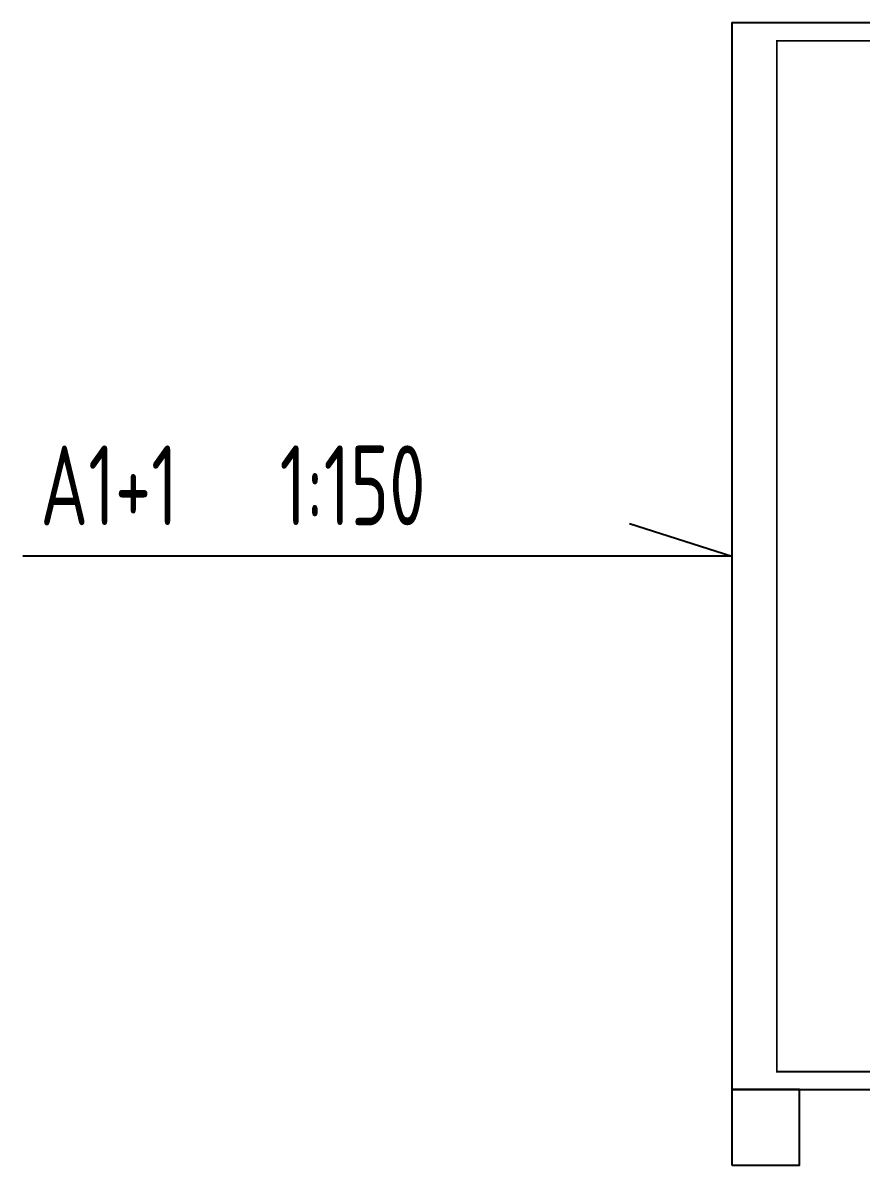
# Model space of a CAD drawing. Extents: x 8844666 to 9156203, y 1662182 to 2655606.
# Drawn here: x 8844666 to 8914703, y 2073532 to 2168944 of the extents above; entities that cross this region are included whole.
import ezdxf

# ---------------------------------------------------------------- set-up
doc = ezdxf.new("R2010")
doc.units = 0
doc.header["$LTSCALE"] = 1000
doc.header["$MEASUREMENT"] = 0
doc.layers.add('PUB_TITLE', color=4, linetype='CONTINUOUS')
doc.styles.add('TSSD_REIN', font='atssdeng.shx', dxfattribs={"width": 0.7, "bigfont": 'atssdchn.shx'})

msp = doc.modelspace()

# ---------------------------------------------------------------- linework, layer by layer
at = {"layer": 'PUB_TITLE'}
msp.add_lwpolyline([(8903902.8, 2079844), (9156202.8, 2079844), (9156202.8, 2168944), (8903902.8, 2168944)], close=True, dxfattribs=at)
at = {"layer": 'PUB_TITLE', "const_width": 150}
msp.add_lwpolyline([(8907652.8, 2081344), (9154702.8, 2081344), (9154702.8, 2167444), (8907652.8, 2167444)], close=True, dxfattribs=at)
at = {"layer": 'PUB_TITLE', "color": 6}
msp.add_lwpolyline([(8895349.7, 2127126.8), (8903902.8, 2124394), (8844666.2, 2124394)], dxfattribs=at)
at = {"layer": 'PUB_TITLE', "color": 1}
msp.add_lwpolyline([(8903902.8, 2073531.6), (8909546.3, 2073531.6), (8909546.3, 2079844), (8903902.8, 2079844)], close=True, dxfattribs=at)

# ---------------------------------------------------------------- texts
at = {"layer": 'PUB_TITLE', "color": 6, "style": 'TSSD_REIN', "width": 0.7}
msp.add_text('A1+1   1:150', height=6666.667, dxfattribs=at).set_placement((8846126.8, 2126979.5))

doc.saveas('drawing.dxf')
